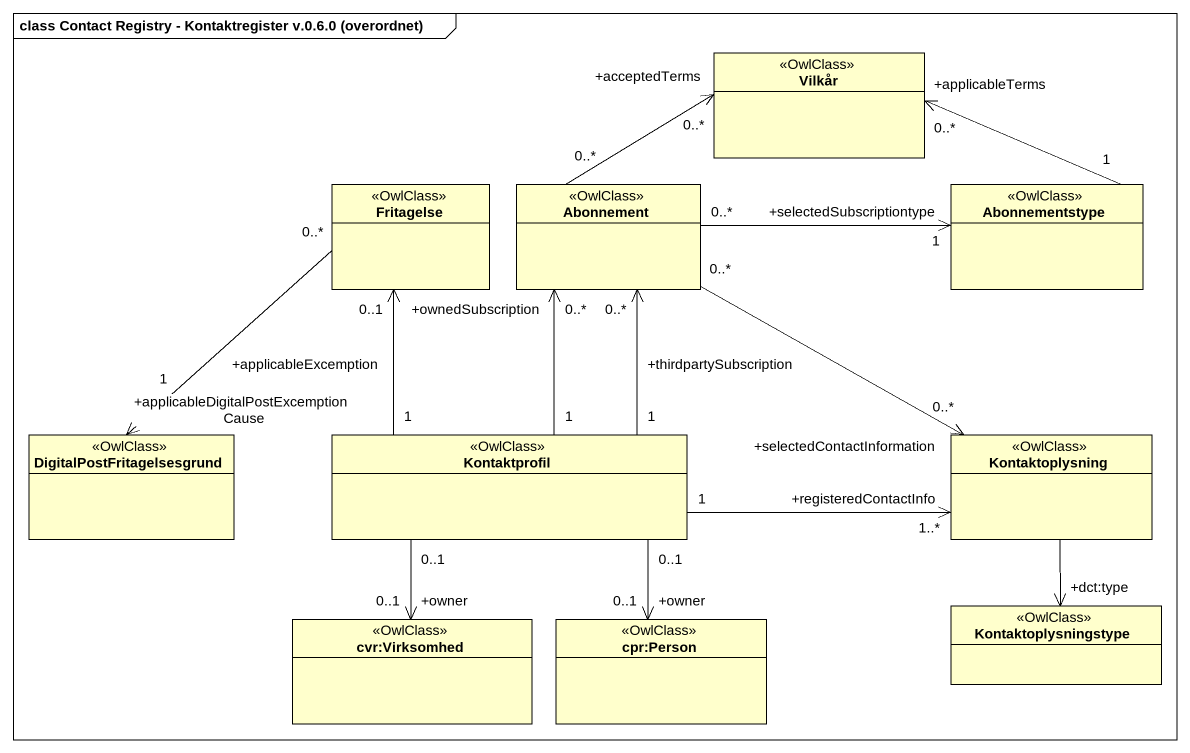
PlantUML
@startuml
mainframe class Contact Registry - Kontaktregister v.0.6.0 (overordnet)
hide circle
hide empty members
class Vilkår <<OwlClass>>
class Fritagelse <<OwlClass>>
class Abonnement <<OwlClass>>
class Abonnementstype <<OwlClass>>
class DigitalPostFritagelsesgrund <<OwlClass>>
class Kontaktprofil <<OwlClass>>
class Kontaktoplysning <<OwlClass>>
class "cvr:Virksomhed" as cvr_Virksomhed <<OwlClass>>
class "cpr:Person" as cpr_Person <<OwlClass>>
class Kontaktoplysningstype <<OwlClass>>
Fritagelse "0..*" --> "+applicableDigitalPostExcemptionCause\n1" DigitalPostFritagelsesgrund
Abonnement "0..*" -up-> "+acceptedTerms\n0..*" Vilkår
Abonnement "0..*" -right-> "+selectedSubscriptiontype\n1" Abonnementstype
Abonnement "0..*" -right-> "+selectedContactInformation\n0..*" Kontaktoplysning
Abonnementstype "1" -left-> "+applicableTerms\n0..*" Vilkår
Kontaktprofil "1" -up-> "+applicableExcemption\n0..1" Fritagelse
Kontaktprofil "1" -up-> "+ownedSubscription\n0..*" Abonnement
Kontaktprofil "1" -up-> "+thirdpartySubscription\n0..*" Abonnement
Kontaktprofil "1" -right-> "+registeredContactInfo\n1..*" Kontaktoplysning
Kontaktprofil "0..1" --> "+owner\n0..1" cvr_Virksomhed
Kontaktprofil "0..1" --> "+owner\n0..1" cpr_Person
Kontaktoplysning --> "+dct:type" Kontaktoplysningstype
@enduml
